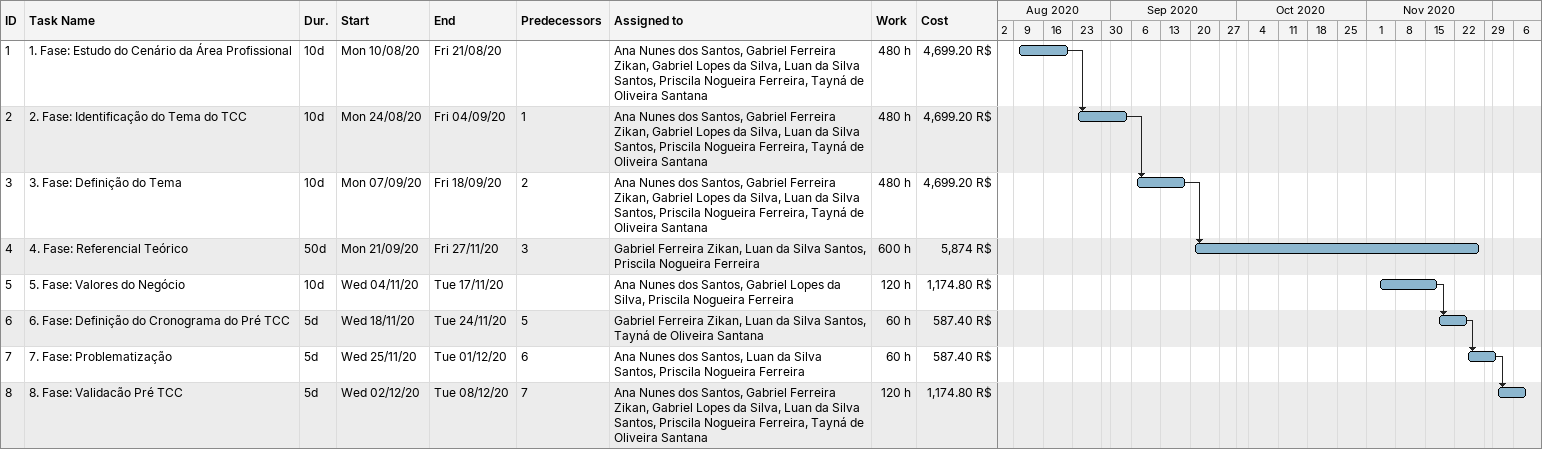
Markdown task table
| ID | Task | Duration | Start | Finish | Predecessors | Resources | Work (h) | Cost (R$) |
|---|---|---|---|---|---|---|---|---|
| 1 | 1. Fase: Estudo do Cenário da Área Profissional | 10d | 2020-08-10 | 2020-08-21 |  | Ana Nunes dos Santos, Gabriel Ferreira Zikan, Gabriel Lopes da Silva, Luan da Silva Santos, Priscila Nogueira Ferreira, Tayná de Oliveira Santana | 480 | 4699.20 |
| 2 | 2. Fase: Identificação do Tema do TCC | 10d | 2020-08-24 | 2020-09-04 | 1 | Ana Nunes dos Santos, Gabriel Ferreira Zikan, Gabriel Lopes da Silva, Luan da Silva Santos, Priscila Nogueira Ferreira, Tayná de Oliveira Santana | 480 | 4699.20 |
| 3 | 3. Fase: Definição do Tema | 10d | 2020-09-07 | 2020-09-18 | 2 | Ana Nunes dos Santos, Gabriel Ferreira Zikan, Gabriel Lopes da Silva, Luan da Silva Santos, Priscila Nogueira Ferreira, Tayná de Oliveira Santana | 480 | 4699.20 |
| 4 | 4. Fase: Referencial Teórico | 50d | 2020-09-21 | 2020-11-27 | 3 | Gabriel Ferreira Zikan, Luan da Silva Santos, Priscila Nogueira Ferreira | 600 | 5874 |
| 5 | 5. Fase: Valores do Negócio | 10d | 2020-11-04 | 2020-11-17 |  | Ana Nunes dos Santos, Gabriel Lopes da Silva, Priscila Nogueira Ferreira | 120 | 1174.80 |
| 6 | 6. Fase: Definição do Cronograma do Pré TCC | 5d | 2020-11-18 | 2020-11-24 | 5 | Gabriel Ferreira Zikan, Luan da Silva Santos, Tayná de Oliveira Santana | 60 | 587.40 |
| 7 | 7. Fase: Problematização | 5d | 2020-11-25 | 2020-12-01 | 6 | Ana Nunes dos Santos, Luan da Silva Santos, Priscila Nogueira Ferreira | 60 | 587.40 |
| 8 | 8. Fase: Validacão Pré TCC | 5d | 2020-12-02 | 2020-12-08 | 7 | Ana Nunes dos Santos, Gabriel Ferreira Zikan, Gabriel Lopes da Silva, Luan da Silva Santos, Priscila Nogueira Ferreira, Tayná de Oliveira Santana | 120 | 1174.80 |
